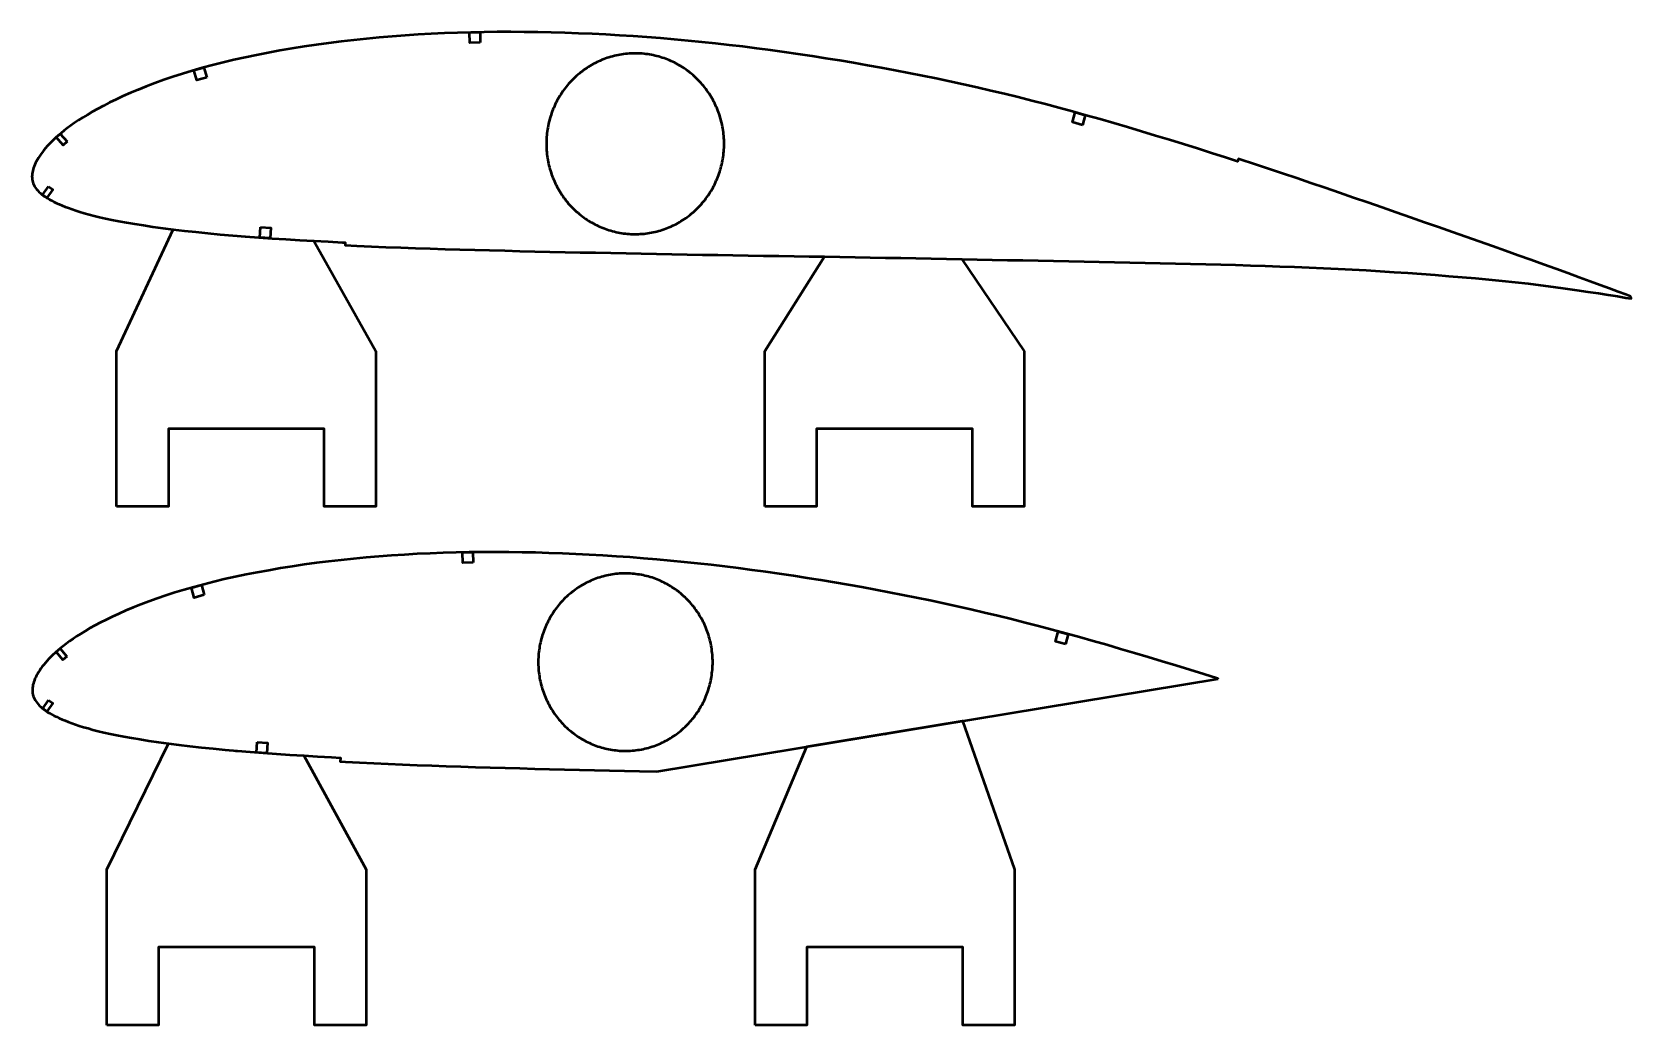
# Model space of a CAD drawing. Header units: metres. Extents: x -32 to 1074, y -15727 to -24.
# Drawn here: x 0 to 617, y -12240 to -11857 of the extents above; entities that cross this region are included whole.
import ezdxf

# ---------------------------------------------------------------- set-up
doc = ezdxf.new("R2010")
doc.units = ezdxf.units.M
doc.layers.add('Layer', color=7, linetype='Continuous', lineweight=50)

msp = doc.modelspace()

# ---------------------------------------------------------------- linework, layer by layer
at = {"layer": 'Layer', "color": 1}
for p, q in [((82.5, -11935.82), (82.5, -11936.32)), ((332.5, -11944.02), (332.5, -11944.52)), ((328.75, -12127.65), (328.75, -12128.15)), ((78.75, -12134.21), (78.75, -12134.71))]:
    msp.add_line(p, q, dxfattribs=at)
at = {"layer": 'Layer'}
for points in [[(616.48, -11958.93), (614.59, -11958.21), (611.54, -11957.09), (608.25, -11955.85), (604.66, -11954.53), (600.77, -11953.11), (596.59, -11951.59), (592.17, -11949.98), (587.55, -11948.29), (582.79, -11946.56), (577.97, -11944.83), (573.09, -11943.11), (568.14, -11941.34), (563.13, -11939.53), (558.04, -11937.73), (552.89, -11935.9), (547.65, -11934.08), (542.33, -11932.22), (536.94, -11930.34), (531.5, -11928.44), (526.03, -11926.53), (520.54, -11924.62), (515.05, -11922.71), (509.56, -11920.82), (504.07, -11918.94), (498.58, -11917.05), (493.1, -11915.18), (487.63, -11913.32), (482.19, -11911.49), (476.74, -11909.68), (471.3, -11907.89), (465.87, -11906.11), (465.13, -11905.87), (464.8, -11906.87), (460.14, -11905.35), (454.73, -11903.61), (449.33, -11901.89), (443.94, -11900.2), (438.54, -11898.54), (433.14, -11896.89), (427.75, -11895.26), (422.39, -11893.65), (417.06, -11892.07), (411.76, -11890.54), (406.48, -11889.04), (401.2, -11887.58), (395.94, -11886.16), (390.68, -11884.76), (385.42, -11883.4), (380.18, -11882.08), (374.93, -11880.79), (369.68, -11879.55), (364.42, -11878.33), (359.15, -11877.14), (353.88, -11875.99), (348.6, -11874.87), (343.31, -11873.78), (338.02, -11872.73), (332.72, -11871.71), (327.41, -11870.72), (322.09, -11869.75), (316.75, -11868.82), (311.41, -11867.92), (306.07, -11867.06), (300.72, -11866.22), (295.38, -11865.42), (290.04, -11864.64), (284.71, -11863.9), (279.39, -11863.2), (274.07, -11862.54), (268.76, -11861.91), (263.46, -11861.31), (258.16, -11860.75), (252.87, -11860.23), (247.59, -11859.75), (242.3, -11859.3), (237.02, -11858.9), (231.73, -11858.52), (226.45, -11858.19), (221.18, -11857.89), (215.9, -11857.63), (210.64, -11857.41), (205.39, -11857.22), (200.14, -11857.08), (194.91, -11856.97), (189.69, -11856.9), (184.5, -11856.87), (179.33, -11856.88), (174.2, -11856.93), (169.09, -11857.03), (164.01, -11857.18), (158.93, -11857.37), (153.87, -11857.62), (148.83, -11857.9), (143.8, -11858.23), (138.8, -11858.6), (133.82, -11859.03), (128.88, -11859.5), (123.97, -11860.01), (119.1, -11860.57), (114.27, -11861.17), (109.49, -11861.82), (104.77, -11862.53), (100.1, -11863.28), (95.48, -11864.08), (90.91, -11864.92), (86.42, -11865.79), (82.02, -11866.7), (77.74, -11867.65), (73.56, -11868.64), (69.48, -11869.67), (65.5, -11870.75), (61.63, -11871.87), (57.86, -11873.02), (54.2, -11874.2), (50.66, -11875.4), (47.24, -11876.63), (43.95, -11877.88), (40.8, -11879.14), (37.8, -11880.39), (34.96, -11881.64), (32.28, -11882.88), (29.76, -11884.1), (27.4, -11885.31), (25.2, -11886.49), (23.13, -11887.65), (21.21, -11888.78), (19.42, -11889.87), (17.77, -11890.94), (16.23, -11891.97), (14.8, -11892.98), (13.48, -11893.96), (12.25, -11894.92), (11.11, -11895.85), (10.05, -11896.75), (9.06, -11897.64), (8.15, -11898.49), (7.3, -11899.33), (6.51, -11900.14), (5.77, -11900.94), (5.09, -11901.72), (4.46, -11902.48), (3.88, -11903.22), (3.34, -11903.95), (2.84, -11904.68), (2.38, -11905.38), (1.96, -11906.05), (1.59, -11906.69), (1.26, -11907.36), (0.95, -11908.01), (0.69, -11908.63), (0.47, -11909.23), (0.28, -11909.85), (0.13, -11910.44), (0.01, -11911), (-0.07, -11911.57), (-0.12, -11912.2), (-0.14, -11912.68), (-0.13, -11913.21), (-0.08, -11913.74), (0.01, -11914.27), (0.16, -11914.81), (0.35, -11915.35), (0.6, -11915.89), (0.89, -11916.43), (1.23, -11916.96), (1.62, -11917.49), (2.07, -11918.01), (2.56, -11918.53), (3.1, -11919.04), (3.69, -11919.54), (4.32, -11920.03), (5.01, -11920.51), (5.76, -11920.99), (6.56, -11921.46), (7.42, -11921.92), (8.35, -11922.39), (9.33, -11922.86), (10.38, -11923.33), (11.5, -11923.81), (12.68, -11924.29), (13.95, -11924.77), (15.31, -11925.25), (16.77, -11925.73), (18.34, -11926.22), (20.03, -11926.72), (21.85, -11927.24), (23.81, -11927.76), (25.92, -11928.28), (28.21, -11928.81), (30.69, -11929.33), (33.38, -11929.85), (36.29, -11930.38), (39.44, -11930.92), (42.81, -11931.46), (46.42, -11932), (50.26, -11932.52), (54.33, -11933.03), (58.62, -11933.53), (63.09, -11934.03), (67.71, -11934.5), (72.45, -11934.97), (77.28, -11935.4), (82.23, -11935.8), (87.31, -11936.17), (92.5, -11936.53), (97.77, -11936.86), (103.14, -11937.17), (108.59, -11937.47), (114.1, -11937.76), (119.65, -11938.05), (120.7, -11938.1), (120.65, -11939.15), (125.18, -11939.37), (130.77, -11939.61), (136.39, -11939.84), (142.05, -11940.05), (147.74, -11940.26), (153.44, -11940.46), (159.16, -11940.64), (164.87, -11940.81), (170.6, -11940.96), (176.37, -11941.1), (182.16, -11941.24), (187.96, -11941.38), (193.79, -11941.52), (199.62, -11941.65), (205.47, -11941.77), (211.34, -11941.89), (217.21, -11942), (223.09, -11942.12), (228.97, -11942.24), (234.86, -11942.36), (240.74, -11942.47), (246.63, -11942.58), (252.52, -11942.68), (258.42, -11942.79), (264.31, -11942.89), (270.21, -11943), (276.1, -11943.1), (281.98, -11943.2), (287.87, -11943.29), (293.76, -11943.38), (299.65, -11943.47), (305.53, -11943.56), (311.41, -11943.65), (317.29, -11943.75), (323.17, -11943.86), (329.04, -11943.96), (334.91, -11944.06), (340.78, -11944.16), (346.65, -11944.27), (352.54, -11944.39), (358.43, -11944.52), (364.33, -11944.64), (370.22, -11944.75), (376.13, -11944.85), (382.03, -11944.96), (387.92, -11945.07), (393.82, -11945.2), (399.72, -11945.32), (405.62, -11945.43), (411.5, -11945.53), (417.38, -11945.65), (423.25, -11945.77), (429.12, -11945.9), (434.99, -11946.04), (440.86, -11946.18), (446.7, -11946.31), (452.52, -11946.44), (458.3, -11946.59), (464.06, -11946.76), (469.81, -11946.93), (475.51, -11947.12), (481.16, -11947.31), (486.78, -11947.53), (492.4, -11947.77), (498, -11948.03), (503.56, -11948.28), (509.04, -11948.54), (514.43, -11948.83), (519.81, -11949.17), (525.19, -11949.51), (530.52, -11949.85), (535.79, -11950.21), (541.04, -11950.63), (546.28, -11951.04), (551.47, -11951.43), (556.6, -11951.84), (561.7, -11952.33), (566.8, -11952.85), (571.88, -11953.38), (576.83, -11953.91), (581.68, -11954.51), (586.47, -11955.15), (591.15, -11955.8), (595.66, -11956.44), (599.95, -11957.08), (603.99, -11957.7), (607.79, -11958.29), (611.31, -11958.86), (614.55, -11959.39), (616.56, -11959.74)], [(616.48, -11958.93), (614.59, -11958.21), (611.54, -11957.09), (608.25, -11955.85), (604.66, -11954.53), (600.77, -11953.11), (596.59, -11951.59), (592.17, -11949.98), (587.55, -11948.29), (582.79, -11946.56), (577.97, -11944.83), (573.09, -11943.11), (568.14, -11941.34), (563.13, -11939.53), (558.04, -11937.73), (552.89, -11935.9), (547.65, -11934.08), (542.33, -11932.22), (536.94, -11930.34), (531.5, -11928.44), (526.03, -11926.53), (520.54, -11924.62), (515.05, -11922.71), (509.56, -11920.82), (504.07, -11918.94), (498.58, -11917.05), (493.1, -11915.18), (487.63, -11913.32), (482.19, -11911.49), (476.74, -11909.68), (471.3, -11907.89), (465.87, -11906.11), (465.13, -11905.87), (464.8, -11906.87), (460.14, -11905.35), (454.73, -11903.61), (449.33, -11901.89), (443.94, -11900.2), (438.54, -11898.54), (433.14, -11896.89), (427.75, -11895.26), (422.39, -11893.65), (417.06, -11892.07), (411.76, -11890.54), (406.48, -11889.04), (401.2, -11887.58), (395.94, -11886.16), (390.68, -11884.76), (385.42, -11883.4), (380.18, -11882.08), (374.93, -11880.79), (369.68, -11879.55), (364.42, -11878.33), (359.15, -11877.14), (353.88, -11875.99), (348.6, -11874.87), (343.31, -11873.78), (338.02, -11872.73), (332.72, -11871.71), (327.41, -11870.72), (322.09, -11869.75), (316.75, -11868.82), (311.41, -11867.92), (306.07, -11867.06), (300.72, -11866.22), (295.38, -11865.42), (290.04, -11864.64), (284.71, -11863.9), (279.39, -11863.2), (274.07, -11862.54), (268.76, -11861.91), (263.46, -11861.31), (258.16, -11860.75), (252.87, -11860.23), (247.59, -11859.75), (242.3, -11859.3), (237.02, -11858.9), (231.73, -11858.52), (226.45, -11858.19), (221.18, -11857.89), (215.9, -11857.63), (210.64, -11857.41), (205.39, -11857.22), (200.14, -11857.08), (194.91, -11856.97), (189.69, -11856.9), (184.5, -11856.87), (179.33, -11856.88), (174.2, -11856.93), (169.09, -11857.03), (164.01, -11857.18), (158.93, -11857.37), (153.87, -11857.62), (148.83, -11857.9), (143.8, -11858.23), (138.8, -11858.6), (133.82, -11859.03), (128.88, -11859.5), (123.97, -11860.01), (119.1, -11860.57), (114.27, -11861.17), (109.49, -11861.82), (104.77, -11862.53), (100.1, -11863.28), (95.48, -11864.08), (90.91, -11864.92), (86.42, -11865.79), (82.02, -11866.7), (77.74, -11867.65), (73.56, -11868.64), (69.48, -11869.67), (65.5, -11870.75), (61.63, -11871.87), (57.86, -11873.02), (54.2, -11874.2), (50.66, -11875.4), (47.24, -11876.63), (43.95, -11877.88), (40.8, -11879.14), (37.8, -11880.39), (34.96, -11881.64), (32.28, -11882.88), (29.76, -11884.1), (27.4, -11885.31), (25.2, -11886.49), (23.13, -11887.65), (21.21, -11888.78), (19.42, -11889.87), (17.77, -11890.94), (16.23, -11891.97), (14.8, -11892.98), (13.48, -11893.96), (12.25, -11894.92), (11.11, -11895.85), (10.05, -11896.75), (9.06, -11897.64), (8.15, -11898.49), (7.3, -11899.33), (6.51, -11900.14), (5.77, -11900.94), (5.09, -11901.72), (4.46, -11902.48), (3.88, -11903.22), (3.34, -11903.95), (2.84, -11904.68), (2.38, -11905.38), (1.96, -11906.05), (1.59, -11906.69), (1.26, -11907.36), (0.95, -11908.01), (0.69, -11908.63), (0.47, -11909.23), (0.28, -11909.85), (0.13, -11910.44), (0.01, -11911), (-0.07, -11911.57), (-0.12, -11912.2), (-0.14, -11912.68), (-0.13, -11913.21), (-0.08, -11913.74), (0.01, -11914.27), (0.16, -11914.81), (0.35, -11915.35), (0.6, -11915.89), (0.89, -11916.43), (1.23, -11916.96), (1.62, -11917.49), (2.07, -11918.01), (2.56, -11918.53), (3.1, -11919.04), (3.69, -11919.54), (4.32, -11920.03), (5.01, -11920.51), (5.76, -11920.99), (6.56, -11921.46), (7.42, -11921.92), (8.35, -11922.39), (9.33, -11922.86), (10.38, -11923.33), (11.5, -11923.81), (12.68, -11924.29), (13.95, -11924.77), (15.31, -11925.25), (16.77, -11925.73), (18.34, -11926.22), (20.03, -11926.72), (21.85, -11927.24), (23.81, -11927.76), (25.92, -11928.28), (28.21, -11928.81), (30.69, -11929.33), (33.38, -11929.85), (36.29, -11930.38), (39.44, -11930.92), (42.81, -11931.46), (46.42, -11932), (50.26, -11932.52), (54.33, -11933.03), (58.62, -11933.53), (63.09, -11934.03), (67.71, -11934.5), (72.45, -11934.97), (77.28, -11935.4), (82.23, -11935.8), (87.31, -11936.17), (92.5, -11936.53), (97.77, -11936.86), (103.14, -11937.17), (108.59, -11937.47), (114.1, -11937.76), (119.65, -11938.05), (120.7, -11938.1), (120.65, -11939.15), (125.18, -11939.37), (130.77, -11939.61), (136.39, -11939.84), (142.05, -11940.05), (147.74, -11940.26), (153.44, -11940.46), (159.16, -11940.64), (164.87, -11940.81), (170.6, -11940.96), (176.37, -11941.1), (182.16, -11941.24), (187.96, -11941.38), (193.79, -11941.52), (199.62, -11941.65), (205.47, -11941.77), (211.34, -11941.89), (217.21, -11942), (223.09, -11942.12), (228.97, -11942.24), (234.86, -11942.36), (240.74, -11942.47), (246.63, -11942.58), (252.52, -11942.68), (258.42, -11942.79), (264.31, -11942.89), (270.21, -11943), (276.1, -11943.1), (281.98, -11943.2), (287.87, -11943.29), (293.76, -11943.38), (299.65, -11943.47), (305.53, -11943.56), (311.41, -11943.65), (317.29, -11943.75), (323.17, -11943.86), (329.04, -11943.96), (334.91, -11944.06), (340.78, -11944.16), (346.65, -11944.27), (352.54, -11944.39), (358.43, -11944.52), (364.33, -11944.64), (370.22, -11944.75), (376.13, -11944.85), (382.03, -11944.96), (387.92, -11945.07), (393.82, -11945.2), (399.72, -11945.32), (405.62, -11945.43), (411.5, -11945.53), (417.38, -11945.65), (423.25, -11945.77), (429.12, -11945.9), (434.99, -11946.04), (440.86, -11946.18), (446.7, -11946.31), (452.52, -11946.44), (458.3, -11946.59), (464.06, -11946.76), (469.81, -11946.93), (475.51, -11947.12), (481.16, -11947.31), (486.78, -11947.53), (492.4, -11947.77), (498, -11948.03), (503.56, -11948.28), (509.04, -11948.54), (514.43, -11948.83), (519.81, -11949.17), (525.19, -11949.51), (530.52, -11949.85), (535.79, -11950.21), (541.04, -11950.63), (546.28, -11951.04), (551.47, -11951.43), (556.6, -11951.84), (561.7, -11952.33), (566.8, -11952.85), (571.88, -11953.38), (576.83, -11953.91), (581.68, -11954.51), (586.47, -11955.15), (591.15, -11955.8), (595.66, -11956.44), (599.95, -11957.08), (603.99, -11957.7), (607.79, -11958.29), (611.31, -11958.86), (614.55, -11959.39), (616.56, -11959.74)], [(266.78, -11900), (266.77, -11899.27), (266.75, -11898.54), (266.71, -11897.8), (266.65, -11897.07), (266.59, -11896.34), (266.5, -11895.62), (266.41, -11894.89), (266.29, -11894.17), (266.16, -11893.45), (266.02, -11892.73), (265.86, -11892.01), (265.69, -11891.3), (265.5, -11890.59), (265.3, -11889.89), (265.09, -11889.19), (264.86, -11888.5), (264.61, -11887.81), (264.35, -11887.12), (264.08, -11886.45), (263.79, -11885.77), (263.49, -11885.11), (263.18, -11884.45), (262.85, -11883.8), (262.51, -11883.15), (262.15, -11882.52), (261.79, -11881.89), (261.41, -11881.26), (261.01, -11880.65), (260.61, -11880.04), (260.19, -11879.45), (259.76, -11878.86), (259.31, -11878.28), (258.86, -11877.71), (258.39, -11877.16), (257.92, -11876.61), (257.43, -11876.07), (256.93, -11875.54), (256.42, -11875.03), (255.9, -11874.52), (255.36, -11874.03), (254.82, -11873.54), (254.27, -11873.07), (253.71, -11872.61), (253.14, -11872.16), (252.56, -11871.73), (251.97, -11871.31), (251.37, -11870.9), (250.77, -11870.5), (250.16, -11870.12), (249.53, -11869.75), (248.91, -11869.39), (248.27, -11869.04), (247.63, -11868.71), (246.98, -11868.4), (246.32, -11868.1), (245.66, -11867.81), (244.99, -11867.53), (244.32, -11867.27), (243.64, -11867.03), (242.95, -11866.8), (242.27, -11866.58), (241.57, -11866.38), (240.88, -11866.19), (240.18, -11866.02), (239.47, -11865.87), (238.77, -11865.72), (238.06, -11865.6), (237.35, -11865.49), (236.63, -11865.39), (235.92, -11865.31), (235.2, -11865.24), (234.48, -11865.19), (233.76, -11865.16), (233.04, -11865.14), (232.32, -11865.14), (231.6, -11865.15), (230.88, -11865.17), (230.16, -11865.22), (229.44, -11865.27), (228.73, -11865.35), (228.01, -11865.44), (227.3, -11865.54), (226.59, -11865.66), (225.88, -11865.79), (225.17, -11865.94), (224.47, -11866.11), (223.77, -11866.28), (223.08, -11866.48), (222.39, -11866.69), (221.7, -11866.91), (221.02, -11867.15), (220.35, -11867.4), (219.67, -11867.67), (219.01, -11867.95), (218.35, -11868.25), (217.7, -11868.55), (217.05, -11868.88), (216.41, -11869.22), (215.78, -11869.57), (215.15, -11869.93), (214.54, -11870.31), (213.93, -11870.7), (213.33, -11871.1), (212.73, -11871.52), (212.15, -11871.95), (211.57, -11872.39), (211.01, -11872.84), (210.45, -11873.31), (209.91, -11873.78), (209.37, -11874.27), (208.84, -11874.77), (208.33, -11875.28), (207.82, -11875.8), (207.33, -11876.34), (206.84, -11876.88), (206.37, -11877.43), (205.91, -11878), (205.46, -11878.57), (205.03, -11879.15), (204.6, -11879.75), (204.19, -11880.35), (203.79, -11880.96), (203.4, -11881.57), (203.03, -11882.2), (202.67, -11882.83), (202.32, -11883.47), (201.98, -11884.12), (201.66, -11884.78), (201.36, -11885.44), (201.06, -11886.11), (200.78, -11886.79), (200.52, -11887.47), (200.26, -11888.15), (200.03, -11888.84), (199.8, -11889.54), (199.59, -11890.24), (199.4, -11890.95), (199.22, -11891.66), (199.05, -11892.37), (198.9, -11893.09), (198.77, -11893.81), (198.65, -11894.53), (198.54, -11895.25), (198.45, -11895.98), (198.38, -11896.71), (198.32, -11897.44), (198.27, -11898.17), (198.24, -11898.9), (198.23, -11899.63), (198.23, -11900.37), (198.24, -11901.1), (198.27, -11901.83), (198.32, -11902.56), (198.38, -11903.29), (198.45, -11904.02), (198.54, -11904.75), (198.65, -11905.47), (198.77, -11906.19), (198.9, -11906.91), (199.05, -11907.63), (199.22, -11908.34), (199.4, -11909.05), (199.59, -11909.76), (199.8, -11910.46), (200.03, -11911.16), (200.26, -11911.85), (200.52, -11912.53), (200.78, -11913.21), (201.06, -11913.89), (201.36, -11914.56), (201.66, -11915.22), (201.98, -11915.88), (202.32, -11916.53), (202.67, -11917.17), (203.03, -11917.8), (203.4, -11918.43), (203.79, -11919.04), (204.19, -11919.65), (204.6, -11920.25), (205.03, -11920.85), (205.46, -11921.43), (205.91, -11922), (206.37, -11922.57), (206.84, -11923.12), (207.33, -11923.66), (207.82, -11924.2), (208.33, -11924.72), (208.84, -11925.23), (209.37, -11925.73), (209.91, -11926.22), (210.45, -11926.69), (211.01, -11927.16), (211.57, -11927.61), (212.15, -11928.05), (212.73, -11928.48), (213.33, -11928.9), (213.93, -11929.3), (214.54, -11929.69), (215.15, -11930.07), (215.78, -11930.43), (216.41, -11930.78), (217.05, -11931.12), (217.7, -11931.45), (218.35, -11931.75), (219.01, -11932.05), (219.67, -11932.33), (220.35, -11932.6), (221.02, -11932.85), (221.7, -11933.09), (222.39, -11933.31), (223.08, -11933.52), (223.77, -11933.72), (224.47, -11933.89), (225.17, -11934.06), (225.88, -11934.21), (226.59, -11934.34), (227.3, -11934.46), (228.01, -11934.56), (228.73, -11934.65), (229.44, -11934.73), (230.16, -11934.78), (230.88, -11934.83), (231.6, -11934.85), (232.32, -11934.86), (233.04, -11934.86), (233.76, -11934.84), (234.48, -11934.81), (235.2, -11934.76), (235.92, -11934.69), (236.63, -11934.61), (237.35, -11934.51), (238.06, -11934.4), (238.77, -11934.28), (239.47, -11934.13), (240.18, -11933.98), (240.88, -11933.81), (241.57, -11933.62), (242.27, -11933.42), (242.95, -11933.2), (243.64, -11932.97), (244.32, -11932.73), (244.99, -11932.47), (245.66, -11932.19), (246.32, -11931.9), (246.98, -11931.6), (247.63, -11931.29), (248.27, -11930.96), (248.91, -11930.61), (249.53, -11930.25), (250.16, -11929.88), (250.77, -11929.5), (251.37, -11929.1), (251.97, -11928.69), (252.56, -11928.27), (253.14, -11927.84), (253.71, -11927.39), (254.27, -11926.93), (254.82, -11926.46), (255.36, -11925.97), (255.9, -11925.48), (256.42, -11924.97), (256.93, -11924.46), (257.43, -11923.93), (257.92, -11923.39), (258.39, -11922.84), (258.86, -11922.29), (259.31, -11921.72), (259.76, -11921.14), (260.19, -11920.55), (260.61, -11919.96), (261.01, -11919.35), (261.41, -11918.74), (261.79, -11918.11), (262.15, -11917.48), (262.51, -11916.85), (262.85, -11916.2), (263.18, -11915.55), (263.49, -11914.89), (263.79, -11914.23), (264.08, -11913.55), (264.35, -11912.88), (264.61, -11912.19), (264.86, -11911.5), (265.09, -11910.81), (265.3, -11910.11), (265.5, -11909.41), (265.69, -11908.7), (265.86, -11907.99), (266.02, -11907.27), (266.16, -11906.55), (266.29, -11905.83), (266.41, -11905.11), (266.5, -11904.38), (266.59, -11903.66), (266.65, -11902.93), (266.71, -11902.2), (266.75, -11901.46), (266.77, -11900.73), (266.78, -11900)], [(457.34, -12106.43), (457.34, -12106.43), (457.13, -12106.36), (451.77, -12104.66), (446.42, -12102.98), (441.07, -12101.32), (435.73, -12099.69), (430.38, -12098.09), (425.02, -12096.5), (419.68, -12094.93), (414.37, -12093.38), (409.08, -12091.86), (403.82, -12090.37), (398.56, -12088.93), (393.32, -12087.52), (388.08, -12086.14), (382.85, -12084.79), (377.63, -12083.47), (372.41, -12082.18), (367.19, -12080.94), (361.96, -12079.73), (356.73, -12078.55), (351.5, -12077.39), (346.26, -12076.27), (341.01, -12075.18), (335.76, -12074.12), (330.5, -12073.09), (325.23, -12072.1), (319.96, -12071.13), (314.68, -12070.19), (309.39, -12069.28), (304.09, -12068.4), (298.79, -12067.56), (293.5, -12066.74), (288.2, -12065.95), (282.91, -12065.19), (277.63, -12064.47), (272.36, -12063.78), (267.09, -12063.13), (261.84, -12062.51), (256.59, -12061.93), (251.35, -12061.38), (246.12, -12060.86), (240.89, -12060.39), (235.67, -12059.95), (230.45, -12059.55), (225.23, -12059.18), (220.02, -12058.85), (214.81, -12058.56), (209.61, -12058.3), (204.42, -12058.08), (199.23, -12057.9), (194.06, -12057.75), (188.9, -12057.65), (183.75, -12057.58), (178.63, -12057.55), (173.54, -12057.55), (168.47, -12057.6), (163.44, -12057.7), (158.43, -12057.84), (153.42, -12058.03), (148.44, -12058.27), (143.47, -12058.54), (138.53, -12058.86), (133.61, -12059.23), (128.72, -12059.64), (123.86, -12060.1), (119.04, -12060.6), (114.27, -12061.14), (109.54, -12061.73), (104.87, -12062.37), (100.25, -12063.06), (95.7, -12063.79), (91.2, -12064.58), (86.76, -12065.39), (82.41, -12066.23), (78.16, -12067.11), (74.02, -12068.03), (70, -12068.98), (66.08, -12069.98), (62.27, -12071.02), (58.57, -12072.08), (54.97, -12073.18), (51.5, -12074.3), (48.14, -12075.43), (44.91, -12076.59), (41.8, -12077.77), (38.84, -12078.95), (36.01, -12080.13), (33.34, -12081.3), (30.82, -12082.46), (28.46, -12083.61), (26.24, -12084.74), (24.16, -12085.85), (22.21, -12086.94), (20.4, -12087.99), (18.71, -12089.02), (17.14, -12090.02), (15.68, -12091), (14.33, -12091.95), (13.07, -12092.87), (11.9, -12093.78), (10.81, -12094.66), (9.79, -12095.52), (8.84, -12096.36), (7.96, -12097.18), (7.15, -12097.98), (6.39, -12098.76), (5.68, -12099.52), (5.02, -12100.27), (4.41, -12101), (3.85, -12101.72), (3.33, -12102.42), (2.85, -12103.12), (2.4, -12103.81), (1.99, -12104.45), (1.63, -12105.08), (1.31, -12105.73), (1.02, -12106.36), (0.78, -12106.97), (0.57, -12107.56), (0.39, -12108.17), (0.25, -12108.75), (0.14, -12109.28), (0.07, -12109.86), (0.03, -12110.42), (0.01, -12110.96), (0.02, -12111.49), (0.08, -12112.01), (0.18, -12112.54), (0.33, -12113.08), (0.53, -12113.62), (0.77, -12114.15), (1.07, -12114.69), (1.41, -12115.22), (1.8, -12115.75), (2.24, -12116.27), (2.73, -12116.79), (3.27, -12117.3), (3.85, -12117.8), (4.47, -12118.29), (5.15, -12118.77), (5.88, -12119.25), (6.67, -12119.72), (7.51, -12120.19), (8.41, -12120.66), (9.38, -12121.14), (10.4, -12121.61), (11.48, -12122.09), (12.64, -12122.57), (13.87, -12123.05), (15.18, -12123.54), (16.6, -12124.02), (18.12, -12124.51), (19.75, -12125.02), (21.5, -12125.53), (23.38, -12126.05), (25.41, -12126.57), (27.6, -12127.1), (29.96, -12127.62), (32.53, -12128.15), (35.31, -12128.68), (38.3, -12129.23), (41.51, -12129.77), (44.94, -12130.31), (48.59, -12130.84), (52.45, -12131.37), (56.53, -12131.88), (60.79, -12132.38), (65.21, -12132.87), (69.74, -12133.36), (74.38, -12133.82), (79.15, -12134.24), (84.04, -12134.64), (89.05, -12135.02), (94.16, -12135.38), (99.36, -12135.72), (104.65, -12136.06), (110, -12136.39), (115.41, -12136.7), (118.81, -12136.89), (118.73, -12138.38), (120.76, -12138.5), (126.23, -12138.77), (131.72, -12139.02), (137.25, -12139.26), (142.82, -12139.5), (148.41, -12139.72), (154.01, -12139.93), (159.62, -12140.13), (165.25, -12140.3), (170.9, -12140.46), (176.59, -12140.63), (182.29, -12140.79), (188.01, -12140.95), (193.75, -12141.1), (199.5, -12141.24), (205.27, -12141.37), (211.04, -12141.5), (216.83, -12141.64), (222.62, -12141.77), (228.41, -12141.9), (234.21, -12142.03), (240.8, -12142.17), (457.34, -12106.43)], [(457.34, -12106.43), (457.34, -12106.43), (457.13, -12106.36), (451.77, -12104.66), (446.42, -12102.98), (441.07, -12101.32), (435.73, -12099.69), (430.38, -12098.09), (425.02, -12096.5), (419.68, -12094.93), (414.37, -12093.38), (409.08, -12091.86), (403.82, -12090.37), (398.56, -12088.93), (393.32, -12087.52), (388.08, -12086.14), (382.85, -12084.79), (377.63, -12083.47), (372.41, -12082.18), (367.19, -12080.94), (361.96, -12079.73), (356.73, -12078.55), (351.5, -12077.39), (346.26, -12076.27), (341.01, -12075.18), (335.76, -12074.12), (330.5, -12073.09), (325.23, -12072.1), (319.96, -12071.13), (314.68, -12070.19), (309.39, -12069.28), (304.09, -12068.4), (298.79, -12067.56), (293.5, -12066.74), (288.2, -12065.95), (282.91, -12065.19), (277.63, -12064.47), (272.36, -12063.78), (267.09, -12063.13), (261.84, -12062.51), (256.59, -12061.93), (251.35, -12061.38), (246.12, -12060.86), (240.89, -12060.39), (235.67, -12059.95), (230.45, -12059.55), (225.23, -12059.18), (220.02, -12058.85), (214.81, -12058.56), (209.61, -12058.3), (204.42, -12058.08), (199.23, -12057.9), (194.06, -12057.75), (188.9, -12057.65), (183.75, -12057.58), (178.63, -12057.55), (173.54, -12057.55), (168.47, -12057.6), (163.44, -12057.7), (158.43, -12057.84), (153.42, -12058.03), (148.44, -12058.27), (143.47, -12058.54), (138.53, -12058.86), (133.61, -12059.23), (128.72, -12059.64), (123.86, -12060.1), (119.04, -12060.6), (114.27, -12061.14), (109.54, -12061.73), (104.87, -12062.37), (100.25, -12063.06), (95.7, -12063.79), (91.2, -12064.58), (86.76, -12065.39), (82.41, -12066.23), (78.16, -12067.11), (74.02, -12068.03), (70, -12068.98), (66.08, -12069.98), (62.27, -12071.02), (58.57, -12072.08), (54.97, -12073.18), (51.5, -12074.3), (48.14, -12075.43), (44.91, -12076.59), (41.8, -12077.77), (38.84, -12078.95), (36.01, -12080.13), (33.34, -12081.3), (30.82, -12082.46), (28.46, -12083.61), (26.24, -12084.74), (24.16, -12085.85), (22.21, -12086.94), (20.4, -12087.99), (18.71, -12089.02), (17.14, -12090.02), (15.68, -12091), (14.33, -12091.95), (13.07, -12092.87), (11.9, -12093.78), (10.81, -12094.66), (9.79, -12095.52), (8.84, -12096.36), (7.96, -12097.18), (7.15, -12097.98), (6.39, -12098.76), (5.68, -12099.52), (5.02, -12100.27), (4.41, -12101), (3.85, -12101.72), (3.33, -12102.42), (2.85, -12103.12), (2.4, -12103.81), (1.99, -12104.45), (1.63, -12105.08), (1.31, -12105.73), (1.02, -12106.36), (0.78, -12106.97), (0.57, -12107.56), (0.39, -12108.17), (0.25, -12108.75), (0.14, -12109.28), (0.07, -12109.86), (0.03, -12110.42), (0.01, -12110.96), (0.02, -12111.49), (0.08, -12112.01), (0.18, -12112.54), (0.33, -12113.08), (0.53, -12113.62), (0.77, -12114.15), (1.07, -12114.69), (1.41, -12115.22), (1.8, -12115.75), (2.24, -12116.27), (2.73, -12116.79), (3.27, -12117.3), (3.85, -12117.8), (4.47, -12118.29), (5.15, -12118.77), (5.88, -12119.25), (6.67, -12119.72), (7.51, -12120.19), (8.41, -12120.66), (9.38, -12121.14), (10.4, -12121.61), (11.48, -12122.09), (12.64, -12122.57), (13.87, -12123.05), (15.18, -12123.54), (16.6, -12124.02), (18.12, -12124.51), (19.75, -12125.02), (21.5, -12125.53), (23.38, -12126.05), (25.41, -12126.57), (27.6, -12127.1), (29.96, -12127.62), (32.53, -12128.15), (35.31, -12128.68), (38.3, -12129.23), (41.51, -12129.77), (44.94, -12130.31), (48.59, -12130.84), (52.45, -12131.37), (56.53, -12131.88), (60.79, -12132.38), (65.21, -12132.87), (69.74, -12133.36), (74.38, -12133.82), (79.15, -12134.24), (84.04, -12134.64), (89.05, -12135.02), (94.16, -12135.38), (99.36, -12135.72), (104.65, -12136.06), (110, -12136.39), (115.41, -12136.7), (118.81, -12136.89), (118.73, -12138.38), (120.76, -12138.5), (126.23, -12138.77), (131.72, -12139.02), (137.25, -12139.26), (142.82, -12139.5), (148.41, -12139.72), (154.01, -12139.93), (159.62, -12140.13), (165.25, -12140.3), (170.9, -12140.46), (176.59, -12140.63), (182.29, -12140.79), (188.01, -12140.95), (193.75, -12141.1), (199.5, -12141.24), (205.27, -12141.37), (211.04, -12141.5), (216.83, -12141.64), (222.62, -12141.77), (228.41, -12141.9), (234.21, -12142.03), (240.8, -12142.17), (457.34, -12106.43)], [(262.39, -12100), (262.38, -12099.28), (262.36, -12098.56), (262.32, -12097.84), (262.27, -12097.13), (262.2, -12096.41), (262.12, -12095.7), (262.03, -12094.98), (261.91, -12094.27), (261.79, -12093.57), (261.65, -12092.86), (261.49, -12092.16), (261.32, -12091.46), (261.14, -12090.77), (260.94, -12090.08), (260.73, -12089.39), (260.5, -12088.71), (260.26, -12088.03), (260.01, -12087.36), (259.74, -12086.69), (259.46, -12086.04), (259.17, -12085.38), (258.86, -12084.73), (258.54, -12084.09), (258.2, -12083.46), (257.85, -12082.83), (257.49, -12082.22), (257.12, -12081.61), (256.73, -12081), (256.33, -12080.41), (255.92, -12079.82), (255.5, -12079.25), (255.07, -12078.68), (254.62, -12078.12), (254.16, -12077.57), (253.69, -12077.04), (253.21, -12076.51), (252.72, -12075.99), (252.22, -12075.48), (251.71, -12074.99), (251.19, -12074.5), (250.66, -12074.03), (250.12, -12073.56), (249.56, -12073.11), (249.01, -12072.67), (248.44, -12072.25), (247.86, -12071.83), (247.27, -12071.43), (246.68, -12071.04), (246.08, -12070.66), (245.47, -12070.3), (244.85, -12069.95), (244.23, -12069.61), (243.59, -12069.29), (242.96, -12068.98), (242.31, -12068.68), (241.66, -12068.4), (241.01, -12068.13), (240.35, -12067.87), (239.68, -12067.63), (239.01, -12067.4), (238.33, -12067.19), (237.66, -12066.99), (236.97, -12066.81), (236.28, -12066.64), (235.59, -12066.49), (234.9, -12066.35), (234.2, -12066.23), (233.51, -12066.12), (232.8, -12066.02), (232.1, -12065.94), (231.4, -12065.88), (230.69, -12065.83), (229.99, -12065.8), (229.28, -12065.78), (228.57, -12065.77), (227.87, -12065.79), (227.16, -12065.81), (226.45, -12065.85), (225.75, -12065.91), (225.05, -12065.98), (224.34, -12066.07), (223.64, -12066.17), (222.95, -12066.29), (222.25, -12066.42), (221.56, -12066.56), (220.87, -12066.73), (220.19, -12066.9), (219.5, -12067.09), (218.83, -12067.3), (218.15, -12067.52), (217.49, -12067.75), (216.82, -12068), (216.16, -12068.26), (215.51, -12068.54), (214.86, -12068.83), (214.22, -12069.13), (213.59, -12069.45), (212.96, -12069.78), (212.34, -12070.12), (211.73, -12070.48), (211.12, -12070.85), (210.52, -12071.23), (209.93, -12071.63), (209.35, -12072.04), (208.78, -12072.46), (208.21, -12072.89), (207.66, -12073.34), (207.11, -12073.79), (206.58, -12074.26), (206.05, -12074.74), (205.53, -12075.23), (205.03, -12075.73), (204.53, -12076.25), (204.05, -12076.77), (203.57, -12077.3), (203.11, -12077.85), (202.66, -12078.4), (202.22, -12078.96), (201.79, -12079.53), (201.37, -12080.12), (200.97, -12080.71), (200.57, -12081.3), (200.19, -12081.91), (199.83, -12082.52), (199.47, -12083.15), (199.13, -12083.78), (198.8, -12084.41), (198.49, -12085.06), (198.18, -12085.71), (197.9, -12086.36), (197.62, -12087.03), (197.36, -12087.7), (197.11, -12088.37), (196.88, -12089.05), (196.66, -12089.73), (196.46, -12090.42), (196.27, -12091.11), (196.09, -12091.81), (195.93, -12092.51), (195.78, -12093.21), (195.65, -12093.92), (195.53, -12094.63), (195.42, -12095.34), (195.34, -12096.05), (195.26, -12096.77), (195.2, -12097.48), (195.16, -12098.2), (195.13, -12098.92), (195.11, -12099.64), (195.11, -12100.36), (195.13, -12101.08), (195.16, -12101.8), (195.2, -12102.52), (195.26, -12103.23), (195.34, -12103.95), (195.42, -12104.66), (195.53, -12105.37), (195.65, -12106.08), (195.78, -12106.79), (195.93, -12107.49), (196.09, -12108.19), (196.27, -12108.89), (196.46, -12109.58), (196.66, -12110.27), (196.88, -12110.95), (197.11, -12111.63), (197.36, -12112.3), (197.62, -12112.97), (197.9, -12113.64), (198.18, -12114.29), (198.49, -12114.94), (198.8, -12115.59), (199.13, -12116.22), (199.47, -12116.85), (199.83, -12117.48), (200.19, -12118.09), (200.57, -12118.7), (200.97, -12119.29), (201.37, -12119.88), (201.79, -12120.47), (202.22, -12121.04), (202.66, -12121.6), (203.11, -12122.15), (203.57, -12122.7), (204.05, -12123.23), (204.53, -12123.75), (205.03, -12124.27), (205.53, -12124.77), (206.05, -12125.26), (206.58, -12125.74), (207.11, -12126.21), (207.66, -12126.66), (208.21, -12127.11), (208.78, -12127.54), (209.35, -12127.96), (209.93, -12128.37), (210.52, -12128.77), (211.12, -12129.15), (211.73, -12129.52), (212.34, -12129.88), (212.96, -12130.22), (213.59, -12130.55), (214.22, -12130.87), (214.86, -12131.17), (215.51, -12131.46), (216.16, -12131.74), (216.82, -12132), (217.49, -12132.25), (218.15, -12132.48), (218.83, -12132.7), (219.5, -12132.91), (220.19, -12133.1), (220.87, -12133.27), (221.56, -12133.44), (222.25, -12133.58), (222.95, -12133.71), (223.64, -12133.83), (224.34, -12133.93), (225.05, -12134.02), (225.75, -12134.09), (226.45, -12134.15), (227.16, -12134.19), (227.87, -12134.21), (228.57, -12134.23), (229.28, -12134.22), (229.99, -12134.2), (230.69, -12134.17), (231.4, -12134.12), (232.1, -12134.06), (232.8, -12133.98), (233.51, -12133.88), (234.2, -12133.77), (234.9, -12133.65), (235.59, -12133.51), (236.28, -12133.36), (236.97, -12133.19), (237.66, -12133.01), (238.33, -12132.81), (239.01, -12132.6), (239.68, -12132.37), (240.35, -12132.13), (241.01, -12131.87), (241.66, -12131.6), (242.31, -12131.32), (242.96, -12131.02), (243.59, -12130.71), (244.23, -12130.39), (244.85, -12130.05), (245.47, -12129.7), (246.08, -12129.34), (246.68, -12128.96), (247.27, -12128.57), (247.86, -12128.17), (248.44, -12127.75), (249.01, -12127.33), (249.56, -12126.89), (250.12, -12126.44), (250.66, -12125.97), (251.19, -12125.5), (251.71, -12125.01), (252.22, -12124.52), (252.72, -12124.01), (253.21, -12123.49), (253.69, -12122.96), (254.16, -12122.43), (254.62, -12121.88), (255.07, -12121.32), (255.5, -12120.75), (255.92, -12120.18), (256.33, -12119.59), (256.73, -12119), (257.12, -12118.39), (257.49, -12117.78), (257.85, -12117.17), (258.2, -12116.54), (258.54, -12115.91), (258.86, -12115.27), (259.17, -12114.62), (259.46, -12113.96), (259.74, -12113.31), (260.01, -12112.64), (260.26, -12111.97), (260.5, -12111.29), (260.73, -12110.61), (260.94, -12109.92), (261.14, -12109.23), (261.32, -12108.54), (261.49, -12107.84), (261.65, -12107.14), (261.79, -12106.43), (261.91, -12105.73), (262.03, -12105.02), (262.12, -12104.3), (262.2, -12103.59), (262.27, -12102.87), (262.32, -12102.16), (262.36, -12101.44), (262.38, -12100.72), (262.39, -12100)]]:
    msp.add_lwpolyline(points, close=True, dxfattribs=at)
for points in [[(172.74, -11860.96), (168.74, -11861.04), (168.66, -11857.04), (172.66, -11856.96), (172.74, -11860.96)], [(67.27, -11874.4), (63.43, -11875.51), (62.32, -11871.67), (66.17, -11870.56), (67.27, -11874.4)], [(404.97, -11892.78), (401.11, -11891.71), (402.18, -11887.86), (406.04, -11888.92), (404.97, -11892.78)], [(13.38, -11899.14), (11.89, -11900.48), (9.22, -11897.49), (10.72, -11896.16), (13.38, -11899.14)], [(6.2, -11916.46), (7.84, -11917.61), (5.55, -11920.89), (3.91, -11919.74), (6.2, -11916.46)], [(88.05, -11932.22), (92.04, -11932.49), (91.77, -11936.48), (87.78, -11936.21), (88.05, -11932.22)], [(169.99, -12061.58), (165.99, -12061.65), (165.92, -12057.65), (169.91, -12057.58), (169.99, -12061.58)], [(66.24, -12074.08), (62.38, -12075.13), (61.33, -12071.27), (65.19, -12070.22), (66.24, -12074.08)], [(398.48, -12093.05), (394.62, -12092.01), (395.66, -12088.15), (399.52, -12089.19), (398.48, -12093.05)], [(13.26, -12097.82), (11.74, -12099.12), (9.15, -12096.07), (10.67, -12094.77), (13.26, -12097.82)], [(6.29, -12114.68), (7.92, -12115.84), (5.61, -12119.1), (3.98, -12117.94), (6.29, -12114.68)], [(86.71, -12130.84), (90.7, -12131.14), (90.4, -12135.13), (86.41, -12134.82), (86.71, -12130.84)]]:
    msp.add_lwpolyline(points, dxfattribs=at)
at = {"layer": 'Layer', "color": 1}
for points in [[(32.5, -12040), (32.5, -11980), (54.33, -11933.03), (58.62, -11933.53), (63.09, -11934.03), (67.71, -11934.5), (72.45, -11934.97), (77.28, -11935.4), (82.23, -11935.8), (87.31, -11936.17), (92.5, -11936.53), (97.77, -11936.86), (103.14, -11937.17), (108.59, -11937.47), (132.5, -11980), (132.5, -12040), (112.55, -12040), (112.55, -12010), (52.45, -12010), (52.45, -12040)], [(282.5, -12040), (282.5, -11980), (305.53, -11943.56), (311.41, -11943.65), (317.29, -11943.75), (323.17, -11943.86), (329.04, -11943.96), (334.91, -11944.06), (340.78, -11944.16), (346.65, -11944.27), (352.54, -11944.39), (358.43, -11944.52), (382.5, -11980), (382.5, -12040), (362.55, -12040), (362.55, -12010), (302.45, -12010), (302.45, -12040)], [(278.75, -12240), (278.75, -12180), (298.75, -12132.6), (358.75, -12122.7), (378.75, -12180), (378.75, -12240), (358.8, -12240), (358.8, -12210), (298.7, -12210), (298.7, -12240)], [(28.75, -12240), (28.75, -12180), (52.45, -12131.37), (56.53, -12131.88), (60.79, -12132.38), (65.21, -12132.87), (69.74, -12133.36), (74.38, -12133.82), (79.15, -12134.24), (84.04, -12134.64), (89.05, -12135.02), (94.16, -12135.38), (99.36, -12135.72), (104.65, -12136.06), (128.75, -12180), (128.75, -12240), (108.8, -12240), (108.8, -12210), (48.7, -12210), (48.7, -12240)]]:
    msp.add_lwpolyline(points, close=True, dxfattribs=at)

doc.saveas('drawing.dxf')
